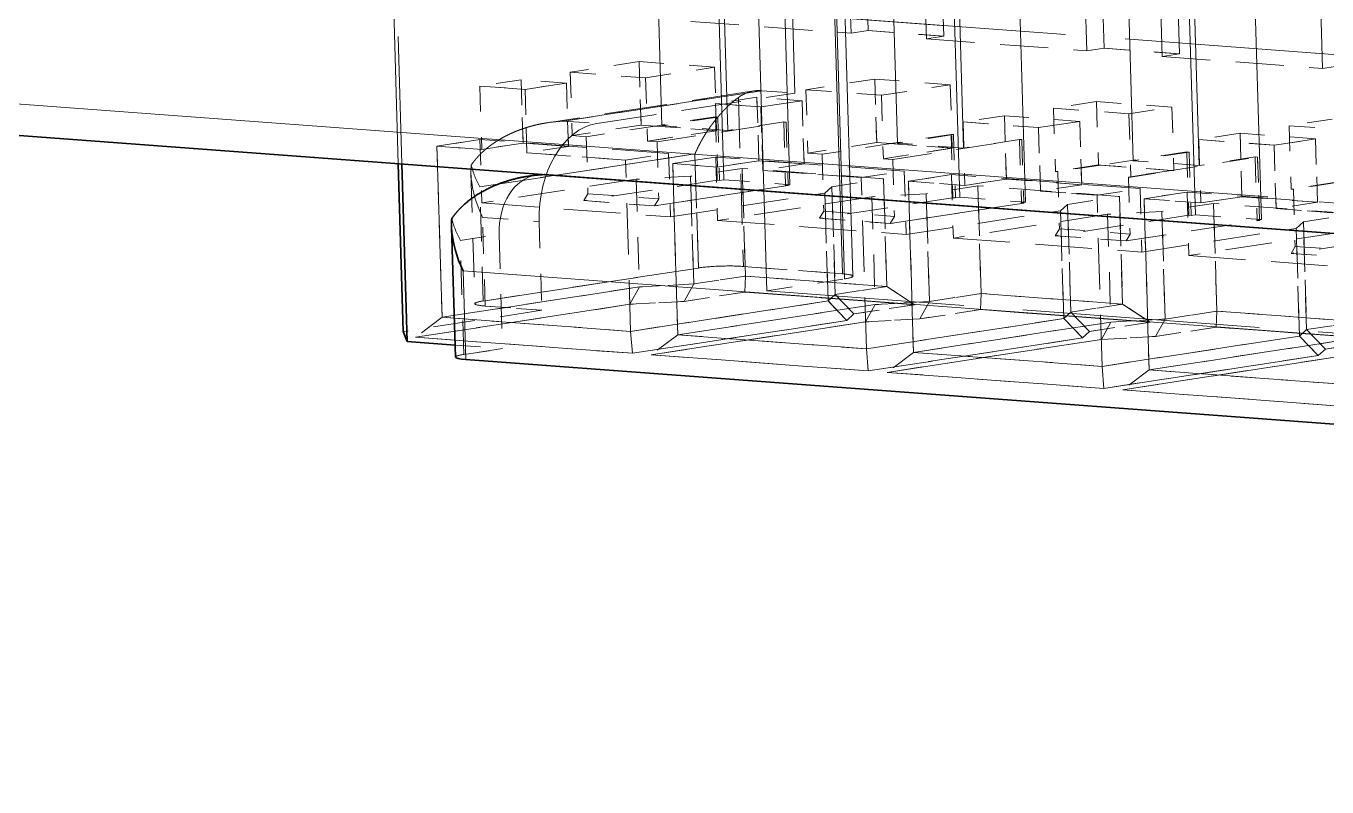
# Model space of a CAD drawing. Extents: x 23 to 417, y 3 to 294.
# Drawn here: x 352.92 to 358.02, y 105.83 to 108.81 of the extents above; entities that cross this region are included whole.
import ezdxf

# ---------------------------------------------------------------- set-up
doc = ezdxf.new("R2010")
doc.units = 0
doc.linetypes.add('DASHED', pattern=[15, 12, -3])
doc.layers.get('0').update_dxf_attribs({"lineweight": 13})

# ---------------------------------------------------------------- blocks, each defined once
blk = doc.blocks.new('BLOCK3535')
at = {"color": 7, "linetype": 'DASHED', "lineweight": 13, "ltscale": 0.235966}
blk.add_line((7.118, -49.11), (6.839, -39.676), dxfattribs=at)
blk.add_line((7.118, -49.11), (6.839, -39.676), dxfattribs=at)
at = {"color": 7, "linetype": 'DASHED', "lineweight": 13, "ltscale": 0.230005}
blk.add_line((7.453, -39.821), (7.725, -49.017), dxfattribs=at)
blk.add_line((7.453, -39.821), (7.725, -49.017), dxfattribs=at)
at = {"color": 7, "linetype": 'DASHED', "lineweight": 13, "ltscale": 0.203073}
blk.add_line((4.231, -48.115), (3.991, -39.995), dxfattribs=at)
blk.add_line((4.231, -48.115), (3.991, -39.995), dxfattribs=at)
at = {"color": 7, "linetype": 'DASHED', "lineweight": 13, "ltscale": 0.20616}
for p, q in [((6.781, -48.24), (6.537, -39.997)), ((6.781, -48.24), (6.537, -39.997)), ((7.298, -48.279), (7.054, -40.036)), ((7.298, -48.279), (7.054, -40.036)), ((8.627, -48.377), (8.382, -40.135)), ((8.627, -48.377), (8.382, -40.135)), ((9.143, -48.416), (8.899, -40.173)), ((9.143, -48.416), (8.899, -40.173)), ((10.472, -48.515), (10.228, -40.272)), ((10.472, -48.515), (10.228, -40.272)), ((10.989, -48.553), (10.745, -40.311)), ((10.989, -48.553), (10.745, -40.311))]:
    blk.add_line(p, q, dxfattribs=at)
at = {"color": 7, "linetype": 'DASHED', "lineweight": 13, "ltscale": 0.189021}
blk.add_line((7.336, -47.562), (7.112, -40.005), dxfattribs=at)
blk.add_line((7.336, -47.562), (7.112, -40.005), dxfattribs=at)
at = {"color": 7, "linetype": 'DASHED', "lineweight": 13, "ltscale": 0.223795}
blk.add_line((7.444, -40.029), (7.709, -48.977), dxfattribs=at)
blk.add_line((7.444, -40.029), (7.709, -48.977), dxfattribs=at)
at = {"color": 7, "linetype": 'DASHED', "lineweight": 13, "ltscale": 0.225803}
blk.add_line((7.79, -48.996), (7.523, -39.968), dxfattribs=at)
blk.add_line((7.79, -48.996), (7.523, -39.968), dxfattribs=at)
at = {"color": 7, "linetype": 'DASHED', "lineweight": 13, "ltscale": 0.19374}
for p, q in [((6.295, -47.816), (6.065, -40.07)), ((6.295, -47.816), (6.065, -40.07)), ((6.811, -47.854), (6.582, -40.108)), ((6.811, -47.854), (6.582, -40.108)), ((8.14, -47.953), (7.911, -40.207)), ((8.14, -47.953), (7.911, -40.207)), ((8.657, -47.992), (8.427, -40.246)), ((8.657, -47.992), (8.427, -40.246)), ((9.986, -48.091), (9.756, -40.345)), ((9.986, -48.091), (9.756, -40.345)), ((10.502, -48.129), (10.273, -40.383)), ((10.502, -48.129), (10.273, -40.383))]:
    blk.add_line(p, q, dxfattribs=at)
at = {"color": 7, "linetype": 'DASHED', "lineweight": 13, "ltscale": 0.090661}
for p, q in [((7.776, -47.093), (7.669, -43.468)), ((7.776, -47.093), (7.669, -43.468)), ((7.804, -43.448), (7.911, -47.072)), ((7.804, -43.448), (7.911, -47.072)), ((8.394, -43.492), (8.502, -47.116)), ((8.394, -43.492), (8.502, -47.116)), ((8.367, -47.137), (8.26, -43.512)), ((8.367, -47.137), (8.26, -43.512)), ((9.649, -43.585), (9.757, -47.21)), ((9.649, -43.585), (9.757, -47.21)), ((9.622, -47.231), (9.514, -43.606)), ((9.622, -47.231), (9.514, -43.606)), ((10.212, -47.275), (10.105, -43.65)), ((10.212, -47.275), (10.105, -43.65)), ((10.24, -43.629), (10.347, -47.254)), ((10.24, -43.629), (10.347, -47.254)), ((11.467, -47.368), (11.36, -43.743)), ((11.467, -47.368), (11.36, -43.743))]:
    blk.add_line(p, q, dxfattribs=at)
at = {"color": 7, "linetype": 'DASHED', "lineweight": 13}
blk.add_line((70.874, -52.831), (-48.714, -43.926), dxfattribs=at)
at = {"color": 7, "lineweight": 35}
blk.add_line((69.795, -52.997), (-49.792, -44.092), dxfattribs=at)
at = {"color": 7, "linetype": 'DASHED', "lineweight": 13, "ltscale": 0.083202}
blk.add_line((4.26, -48.117), (4.162, -44.79), dxfattribs=at)
blk.add_line((4.26, -48.117), (4.162, -44.79), dxfattribs=at)
at = {"color": 7, "linetype": 'DASHED', "lineweight": 13, "ltscale": 0.468202}
for p, q in [((22.529, -48.076), (3.853, -46.686)), ((3.853, -46.686), (22.529, -48.076))]:
    blk.add_line(p, q, dxfattribs=at)
at = {"color": 7, "linetype": 'DASHED', "lineweight": 13, "ltscale": 0.03146}
for p, q in [((6.521, -47), (7.776, -47.093)), ((6.521, -47), (7.776, -47.093)), ((8.367, -47.137), (9.622, -47.231)), ((8.367, -47.137), (9.622, -47.231)), ((10.212, -47.275), (11.467, -47.368)), ((10.212, -47.275), (11.467, -47.368))]:
    blk.add_line(p, q, dxfattribs=at)
at = {"color": 7, "linetype": 'DASHED', "lineweight": 13, "ltscale": 0.003409}
for p, q in [((7.776, -47.093), (7.911, -47.072)), ((7.911, -47.072), (7.776, -47.093)), ((8.502, -47.116), (8.367, -47.137)), ((8.502, -47.116), (8.367, -47.137)), ((9.622, -47.231), (9.757, -47.21)), ((9.757, -47.21), (9.622, -47.231)), ((10.347, -47.254), (10.212, -47.275)), ((10.347, -47.254), (10.212, -47.275)), ((11.467, -47.368), (11.602, -47.347)), ((11.602, -47.347), (11.467, -47.368))]:
    blk.add_line(p, q, dxfattribs=at)
at = {"color": 7, "linetype": 'DASHED', "lineweight": 13, "ltscale": 0.014805}
for p, q in [((7.911, -47.072), (8.502, -47.116)), ((8.502, -47.116), (7.911, -47.072)), ((9.757, -47.21), (10.347, -47.254)), ((10.347, -47.254), (9.757, -47.21)), ((6.708, -47.359), (6.117, -47.315)), ((6.708, -47.359), (6.117, -47.315)), ((5.578, -47.398), (6.168, -47.442)), ((5.578, -47.398), (6.168, -47.442)), ((8.553, -47.496), (7.962, -47.452)), ((8.553, -47.496), (7.962, -47.452)), ((7.423, -47.535), (8.014, -47.579)), ((7.423, -47.535), (8.014, -47.579)), ((10.289, -47.672), (9.698, -47.628)), ((10.289, -47.672), (9.698, -47.628)), ((9.567, -47.783), (8.977, -47.739)), ((9.567, -47.783), (8.977, -47.739)), ((9.361, -47.68), (9.952, -47.724)), ((9.361, -47.68), (9.952, -47.724)), ((9.244, -47.832), (8.653, -47.788)), ((8.653, -47.788), (9.244, -47.832)), ((11.207, -47.817), (11.797, -47.861)), ((11.207, -47.817), (11.797, -47.861)), ((11.089, -47.97), (10.499, -47.926)), ((10.499, -47.926), (11.089, -47.97)), ((11.413, -47.92), (10.822, -47.876)), ((11.413, -47.92), (10.822, -47.876)), ((8.992, -48.235), (9.582, -48.279)), ((9.582, -48.279), (8.992, -48.235)), ((10.837, -48.373), (11.428, -48.417)), ((11.428, -48.417), (10.837, -48.373))]:
    blk.add_line(p, q, dxfattribs=at)
at = {"color": 7, "linetype": 'DASHED', "lineweight": 13, "ltscale": 0.013637}
for p, q in [((6.117, -47.315), (5.578, -47.398)), ((6.117, -47.315), (5.578, -47.398)), ((6.168, -47.442), (6.708, -47.359)), ((6.168, -47.442), (6.708, -47.359)), ((7.962, -47.452), (7.423, -47.535)), ((7.962, -47.452), (7.423, -47.535)), ((8.014, -47.579), (8.553, -47.496)), ((8.014, -47.579), (8.553, -47.496)), ((6.132, -47.812), (5.593, -47.894)), ((6.132, -47.812), (5.593, -47.894)), ((6.242, -47.82), (5.703, -47.903)), ((6.242, -47.82), (5.703, -47.903)), ((6.722, -47.856), (6.183, -47.938)), ((6.183, -47.938), (6.722, -47.856)), ((7.977, -47.949), (7.438, -48.032)), ((7.977, -47.949), (7.438, -48.032)), ((8.088, -47.957), (7.549, -48.04)), ((8.088, -47.957), (7.549, -48.04)), ((8.568, -47.993), (8.029, -48.076)), ((8.029, -48.076), (8.568, -47.993))]:
    blk.add_line(p, q, dxfattribs=at)
at = {"color": 7, "linetype": 'DASHED', "lineweight": 13, "ltscale": 0.012419}
for p, q in [((6.132, -47.812), (6.117, -47.315)), ((6.117, -47.315), (6.132, -47.812)), ((6.708, -47.359), (6.722, -47.856)), ((6.708, -47.359), (6.722, -47.856)), ((5.208, -47.953), (5.194, -47.457)), ((5.194, -47.457), (5.208, -47.953)), ((5.578, -47.398), (5.593, -47.894)), ((5.578, -47.398), (5.593, -47.894)), ((6.168, -47.442), (6.183, -47.938)), ((6.168, -47.442), (6.183, -47.938)), ((7.977, -47.949), (7.962, -47.452)), ((7.962, -47.452), (7.977, -47.949)), ((4.87, -47.507), (4.885, -48.003)), ((4.87, -47.507), (4.885, -48.003)), ((5.239, -48.029), (5.225, -47.533)), ((5.225, -47.533), (5.239, -48.029)), ((5.563, -47.98), (5.548, -47.483)), ((5.548, -47.483), (5.563, -47.98)), ((7.423, -47.535), (7.438, -48.032)), ((7.423, -47.535), (7.438, -48.032)), ((8.553, -47.496), (8.568, -47.993)), ((8.553, -47.496), (8.568, -47.993)), ((6.716, -47.644), (6.73, -48.141)), ((6.716, -47.644), (6.73, -48.141)), ((7.054, -48.091), (7.039, -47.594)), ((7.039, -47.594), (7.054, -48.091)), ((7.408, -48.117), (7.394, -47.621)), ((7.394, -47.621), (7.408, -48.117)), ((8.014, -47.579), (8.029, -48.076)), ((8.014, -47.579), (8.029, -48.076)), ((9.698, -47.628), (9.713, -48.124)), ((9.698, -47.628), (9.713, -48.124)), ((6.714, -47.747), (6.729, -48.244)), ((6.714, -47.747), (6.729, -48.244)), ((6.733, -47.749), (6.747, -48.245)), ((6.733, -47.749), (6.747, -48.245)), ((7.085, -48.167), (7.07, -47.67)), ((7.07, -47.67), (7.085, -48.167)), ((8.992, -48.235), (8.977, -47.739)), ((8.977, -47.739), (8.992, -48.235)), ((9.361, -47.68), (9.376, -48.176)), ((9.361, -47.68), (9.376, -48.176)), ((9.952, -47.724), (9.966, -48.22)), ((9.952, -47.724), (9.966, -48.22)), ((10.289, -47.672), (10.303, -48.168)), ((10.289, -47.672), (10.303, -48.168)), ((7.249, -47.787), (7.264, -48.284)), ((7.249, -47.787), (7.264, -48.284)), ((7.268, -47.789), (7.283, -48.285)), ((7.268, -47.789), (7.283, -48.285)), ((8.653, -47.788), (8.668, -48.285)), ((8.653, -47.788), (8.668, -48.285)), ((9.259, -48.329), (9.244, -47.832)), ((9.244, -47.832), (9.259, -48.329)), ((9.582, -48.279), (9.567, -47.783)), ((9.567, -47.783), (9.582, -48.279)), ((11.207, -47.817), (11.221, -48.314)), ((11.207, -47.817), (11.221, -48.314)), ((4.871, -47.925), (4.886, -48.422)), ((4.871, -47.925), (4.886, -48.422)), ((8.56, -47.885), (8.574, -48.381)), ((8.56, -47.885), (8.574, -48.381)), ((8.578, -47.886), (8.593, -48.383)), ((8.578, -47.886), (8.593, -48.383)), ((9.095, -47.925), (9.11, -48.421)), ((9.095, -47.925), (9.11, -48.421)), ((9.113, -47.926), (9.128, -48.423)), ((9.113, -47.926), (9.128, -48.423)), ((10.499, -47.926), (10.514, -48.422)), ((10.499, -47.926), (10.514, -48.422)), ((10.837, -48.373), (10.822, -47.876)), ((10.822, -47.876), (10.837, -48.373)), ((11.104, -48.466), (11.089, -47.97)), ((11.089, -47.97), (11.104, -48.466)), ((11.428, -48.417), (11.413, -47.92)), ((11.413, -47.92), (11.428, -48.417)), ((6.348, -48.035), (6.362, -48.532)), ((6.348, -48.035), (6.362, -48.532)), ((6.717, -48.063), (6.731, -48.559)), ((6.717, -48.063), (6.731, -48.559)), ((10.405, -48.022), (10.42, -48.519)), ((10.405, -48.022), (10.42, -48.519)), ((10.424, -48.024), (10.438, -48.52)), ((10.424, -48.024), (10.438, -48.52)), ((10.94, -48.062), (10.955, -48.559)), ((10.94, -48.062), (10.955, -48.559)), ((10.974, -48.56), (10.959, -48.063)), ((10.959, -48.063), (10.974, -48.56)), ((8.193, -48.173), (8.208, -48.669)), ((8.193, -48.173), (8.208, -48.669)), ((8.562, -48.2), (8.577, -48.697)), ((8.562, -48.2), (8.577, -48.697)), ((10.039, -48.31), (10.053, -48.807)), ((10.039, -48.31), (10.053, -48.807)), ((10.408, -48.337), (10.422, -48.834)), ((10.408, -48.337), (10.422, -48.834))]:
    blk.add_line(p, q, dxfattribs=at)
at = {"color": 7, "linetype": 'DASHED', "lineweight": 13, "ltscale": 0.008182}
for p, q in [((5.194, -47.457), (4.87, -47.507)), ((5.194, -47.457), (4.87, -47.507)), ((5.548, -47.483), (5.225, -47.533)), ((5.225, -47.533), (5.548, -47.483)), ((7.039, -47.594), (6.716, -47.644)), ((7.039, -47.594), (6.716, -47.644)), ((7.394, -47.621), (7.07, -47.67)), ((7.07, -47.67), (7.394, -47.621)), ((8.977, -47.739), (8.653, -47.788)), ((8.977, -47.739), (8.653, -47.788)), ((9.567, -47.783), (9.244, -47.832)), ((9.244, -47.832), (9.567, -47.783)), ((4.885, -48.003), (5.208, -47.953)), ((5.208, -47.953), (4.885, -48.003)), ((10.822, -47.876), (10.499, -47.926)), ((10.822, -47.876), (10.499, -47.926)), ((11.413, -47.92), (11.089, -47.97)), ((11.089, -47.97), (11.413, -47.92)), ((5.563, -47.98), (5.239, -48.029)), ((5.563, -47.98), (5.239, -48.029)), ((6.73, -48.141), (7.054, -48.091)), ((7.054, -48.091), (6.73, -48.141)), ((7.408, -48.117), (7.085, -48.167)), ((7.408, -48.117), (7.085, -48.167)), ((8.668, -48.285), (8.992, -48.235)), ((8.992, -48.235), (8.668, -48.285)), ((9.582, -48.279), (9.259, -48.329)), ((9.582, -48.279), (9.259, -48.329)), ((10.514, -48.422), (10.837, -48.373)), ((10.837, -48.373), (10.514, -48.422)), ((11.428, -48.417), (11.104, -48.466)), ((11.428, -48.417), (11.104, -48.466))]:
    blk.add_line(p, q, dxfattribs=at)
at = {"color": 7, "linetype": 'DASHED', "lineweight": 13, "ltscale": 0.008883}
for p, q in [((5.548, -47.483), (5.194, -47.457)), ((5.548, -47.483), (5.194, -47.457)), ((5.225, -47.533), (4.87, -47.507)), ((4.87, -47.507), (5.225, -47.533)), ((7.07, -47.67), (6.716, -47.644)), ((6.716, -47.644), (7.07, -47.67)), ((7.394, -47.621), (7.039, -47.594)), ((7.394, -47.621), (7.039, -47.594)), ((5.208, -47.953), (5.563, -47.98)), ((5.563, -47.98), (5.208, -47.953)), ((7.054, -48.091), (7.408, -48.117)), ((7.408, -48.117), (7.054, -48.091))]:
    blk.add_line(p, q, dxfattribs=at)
at = {"color": 7, "linetype": 'DASHED', "lineweight": 13, "ltscale": 0.040889}
blk.add_line((7.016, -47.545), (5.399, -47.794), dxfattribs=at)
blk.add_line((7.016, -47.545), (5.399, -47.794), dxfattribs=at)
at = {"color": 7, "linetype": 'DASHED', "lineweight": 13, "ltscale": 0.039206}
for p, q in [((7.077, -47.543), (5.527, -47.781)), ((5.527, -47.781), (7.077, -47.543)), ((5.786, -47.8), (7.336, -47.562)), ((5.786, -47.8), (7.336, -47.562))]:
    blk.add_line(p, q, dxfattribs=at)
at = {"color": 7, "linetype": 'DASHED', "lineweight": 13, "ltscale": 0.006477}
for p, q in [((7.077, -47.543), (7.336, -47.562)), ((7.077, -47.543), (7.336, -47.562)), ((5.527, -47.781), (5.786, -47.8)), ((5.527, -47.781), (5.786, -47.8))]:
    blk.add_line(p, q, dxfattribs=at)
at = {"color": 7, "linetype": 'DASHED', "lineweight": 13, "ltscale": 0.03311}
blk.add_line((6.895, -47.596), (6.934, -48.92), dxfattribs=at)
blk.add_line((6.895, -47.596), (6.934, -48.92), dxfattribs=at)
at = {"color": 7, "linetype": 'DASHED', "lineweight": 13, "ltscale": 0.008523}
for p, q in [((9.698, -47.628), (9.361, -47.68)), ((9.698, -47.628), (9.361, -47.68)), ((9.952, -47.724), (10.289, -47.672)), ((9.952, -47.724), (10.289, -47.672)), ((11.544, -47.765), (11.207, -47.817)), ((11.544, -47.765), (11.207, -47.817)), ((4.534, -47.977), (4.871, -47.925)), ((4.871, -47.925), (4.534, -47.977)), ((6.011, -48.087), (6.348, -48.035)), ((6.011, -48.087), (6.348, -48.035)), ((6.38, -48.114), (6.717, -48.063)), ((6.717, -48.063), (6.38, -48.114)), ((7.856, -48.224), (8.193, -48.173)), ((7.856, -48.224), (8.193, -48.173)), ((9.713, -48.124), (9.376, -48.176)), ((9.713, -48.124), (9.376, -48.176)), ((9.731, -48.126), (9.394, -48.177)), ((9.731, -48.126), (9.394, -48.177)), ((9.948, -48.219), (10.285, -48.167)), ((10.285, -48.167), (9.948, -48.219)), ((9.966, -48.22), (10.303, -48.168)), ((9.966, -48.22), (10.303, -48.168)), ((8.225, -48.252), (8.562, -48.2)), ((8.562, -48.2), (8.225, -48.252)), ((11.558, -48.262), (11.221, -48.314)), ((11.558, -48.262), (11.221, -48.314)), ((11.577, -48.263), (11.24, -48.315)), ((11.577, -48.263), (11.24, -48.315)), ((9.702, -48.362), (10.039, -48.31)), ((9.702, -48.362), (10.039, -48.31)), ((10.071, -48.389), (10.408, -48.337)), ((10.408, -48.337), (10.071, -48.389))]:
    blk.add_line(p, q, dxfattribs=at)
at = {"color": 7, "linetype": 'DASHED', "lineweight": 13, "ltscale": 0.011932}
for p, q in [((6.714, -47.747), (6.242, -47.82)), ((6.714, -47.747), (6.242, -47.82)), ((8.56, -47.885), (8.088, -47.957)), ((8.56, -47.885), (8.088, -47.957))]:
    blk.add_line(p, q, dxfattribs=at)
at = {"color": 7, "linetype": 'DASHED', "lineweight": 13, "ltscale": 0.01108}
for p, q in [((6.733, -47.749), (6.295, -47.816)), ((6.733, -47.749), (6.295, -47.816)), ((7.249, -47.787), (6.811, -47.854)), ((7.249, -47.787), (6.811, -47.854)), ((8.578, -47.886), (8.14, -47.953)), ((8.578, -47.886), (8.14, -47.953)), ((9.095, -47.925), (8.657, -47.992)), ((9.095, -47.925), (8.657, -47.992)), ((10.424, -48.024), (9.986, -48.091)), ((10.424, -48.024), (9.986, -48.091)), ((10.94, -48.062), (10.502, -48.129)), ((10.94, -48.062), (10.502, -48.129))]:
    blk.add_line(p, q, dxfattribs=at)
at = {"color": 7, "linetype": 'DASHED', "lineweight": 13, "ltscale": 0.00046265}
for p, q in [((6.733, -47.749), (6.714, -47.747)), ((6.733, -47.749), (6.714, -47.747)), ((7.268, -47.789), (7.249, -47.787)), ((7.268, -47.789), (7.249, -47.787)), ((8.578, -47.886), (8.56, -47.885)), ((8.578, -47.886), (8.56, -47.885)), ((9.113, -47.926), (9.095, -47.925)), ((9.113, -47.926), (9.095, -47.925)), ((10.424, -48.024), (10.405, -48.022)), ((10.424, -48.024), (10.405, -48.022)), ((10.959, -48.063), (10.94, -48.062)), ((10.959, -48.063), (10.94, -48.062)), ((9.376, -48.176), (9.394, -48.177)), ((9.376, -48.176), (9.394, -48.177)), ((9.731, -48.126), (9.713, -48.124)), ((9.731, -48.126), (9.713, -48.124)), ((10.303, -48.168), (10.285, -48.167)), ((10.303, -48.168), (10.285, -48.167)), ((6.747, -48.245), (6.729, -48.244)), ((6.747, -48.245), (6.729, -48.244)), ((9.948, -48.219), (9.966, -48.22)), ((9.948, -48.219), (9.966, -48.22)), ((7.283, -48.285), (7.264, -48.284)), ((7.283, -48.285), (7.264, -48.284)), ((8.593, -48.383), (8.574, -48.381)), ((8.593, -48.383), (8.574, -48.381)), ((11.221, -48.314), (11.24, -48.315)), ((11.221, -48.314), (11.24, -48.315)), ((9.128, -48.423), (9.11, -48.421)), ((9.128, -48.423), (9.11, -48.421)), ((10.438, -48.52), (10.42, -48.519)), ((10.438, -48.52), (10.42, -48.519)), ((10.974, -48.56), (10.955, -48.559)), ((10.974, -48.56), (10.955, -48.559))]:
    blk.add_line(p, q, dxfattribs=at)
at = {"color": 7, "linetype": 'DASHED', "lineweight": 13, "ltscale": 0.002776}
for p, q in [((6.242, -47.82), (6.132, -47.812)), ((6.242, -47.82), (6.132, -47.812)), ((5.703, -47.903), (5.593, -47.894)), ((5.593, -47.894), (5.703, -47.903)), ((8.088, -47.957), (7.977, -47.949)), ((8.088, -47.957), (7.977, -47.949)), ((7.549, -48.04), (7.438, -48.032)), ((7.438, -48.032), (7.549, -48.04))]:
    blk.add_line(p, q, dxfattribs=at)
at = {"color": 7, "linetype": 'DASHED', "lineweight": 13, "ltscale": 0.012029}
for p, q in [((6.242, -47.82), (6.722, -47.856)), ((6.722, -47.856), (6.242, -47.82)), ((8.088, -47.957), (8.568, -47.993)), ((8.568, -47.993), (8.088, -47.957))]:
    blk.add_line(p, q, dxfattribs=at)
at = {"color": 7, "linetype": 'DASHED', "lineweight": 13, "ltscale": 0.025569}
for p, q in [((6.257, -47.944), (7.268, -47.789)), ((6.257, -47.944), (7.268, -47.789)), ((8.102, -48.081), (9.113, -47.926)), ((8.102, -48.081), (9.113, -47.926))]:
    blk.add_line(p, q, dxfattribs=at)
at = {"color": 7, "linetype": 'DASHED', "lineweight": 13, "ltscale": 0.012954}
for p, q in [((6.811, -47.854), (6.295, -47.816)), ((6.811, -47.854), (6.295, -47.816)), ((8.657, -47.992), (8.14, -47.953)), ((8.657, -47.992), (8.14, -47.953)), ((10.502, -48.129), (9.986, -48.091)), ((10.502, -48.129), (9.986, -48.091)), ((6.781, -48.24), (7.298, -48.279)), ((6.781, -48.24), (7.298, -48.279)), ((8.627, -48.377), (9.143, -48.416)), ((8.627, -48.377), (9.143, -48.416)), ((10.472, -48.515), (10.989, -48.553)), ((10.472, -48.515), (10.989, -48.553))]:
    blk.add_line(p, q, dxfattribs=at)
at = {"color": 7, "linetype": 'DASHED', "lineweight": 13, "ltscale": 0.037012}
for p, q in [((6.348, -48.035), (4.871, -47.925)), ((6.348, -48.035), (4.871, -47.925)), ((8.193, -48.173), (6.717, -48.063)), ((8.193, -48.173), (6.717, -48.063)), ((10.039, -48.31), (8.562, -48.2)), ((10.039, -48.31), (8.562, -48.2)), ((11.884, -48.447), (10.408, -48.337)), ((11.884, -48.447), (10.408, -48.337)), ((4.886, -48.422), (6.362, -48.532)), ((4.886, -48.422), (6.362, -48.532)), ((6.731, -48.559), (8.208, -48.669)), ((6.731, -48.559), (8.208, -48.669)), ((8.577, -48.697), (10.053, -48.807)), ((8.577, -48.697), (10.053, -48.807)), ((10.422, -48.834), (11.899, -48.944)), ((10.422, -48.834), (11.899, -48.944)), ((6.05, -49.428), (4.574, -49.318)), ((4.574, -49.318), (6.05, -49.428)), ((7.896, -49.565), (6.419, -49.455)), ((6.419, -49.455), (7.896, -49.565)), ((9.741, -49.702), (8.265, -49.593)), ((8.265, -49.593), (9.741, -49.702)), ((11.587, -49.84), (10.11, -49.73)), ((10.11, -49.73), (11.587, -49.84))]:
    blk.add_line(p, q, dxfattribs=at)
at = {"color": 7, "linetype": 'DASHED', "lineweight": 13, "ltscale": 0.011177}
for p, q in [((5.703, -47.903), (5.716, -48.35)), ((5.703, -47.903), (5.716, -48.35)), ((6.257, -47.944), (6.27, -48.391)), ((6.257, -47.944), (6.27, -48.391)), ((7.549, -48.04), (7.562, -48.487)), ((7.549, -48.04), (7.562, -48.487)), ((8.102, -48.081), (8.116, -48.528)), ((8.102, -48.081), (8.116, -48.528)), ((9.394, -48.177), (9.407, -48.624)), ((9.394, -48.177), (9.407, -48.624)), ((9.948, -48.219), (9.961, -48.666)), ((9.948, -48.219), (9.961, -48.666)), ((11.24, -48.315), (11.253, -48.762)), ((11.24, -48.315), (11.253, -48.762))]:
    blk.add_line(p, q, dxfattribs=at)
at = {"color": 7, "linetype": 'DASHED', "lineweight": 13, "ltscale": 0.001851}
for p, q in [((6.183, -47.938), (6.257, -47.944)), ((6.183, -47.938), (6.257, -47.944)), ((8.029, -48.076), (8.102, -48.081)), ((8.029, -48.076), (8.102, -48.081))]:
    blk.add_line(p, q, dxfattribs=at)
at = {"color": 7, "linetype": 'DASHED', "lineweight": 13, "ltscale": 0.033532}
for p, q in [((4.574, -49.318), (4.534, -47.977)), ((4.534, -47.977), (4.574, -49.318)), ((6.05, -49.428), (6.011, -48.087)), ((6.05, -49.428), (6.011, -48.087)), ((6.419, -49.455), (6.38, -48.114)), ((6.38, -48.114), (6.419, -49.455)), ((7.896, -49.565), (7.856, -48.224)), ((7.896, -49.565), (7.856, -48.224)), ((8.265, -49.593), (8.225, -48.252)), ((8.225, -48.252), (8.265, -49.593)), ((9.741, -49.702), (9.702, -48.362)), ((9.741, -49.702), (9.702, -48.362)), ((10.11, -49.73), (10.071, -48.389)), ((10.071, -48.389), (10.11, -49.73))]:
    blk.add_line(p, q, dxfattribs=at)
at = {"color": 7, "linetype": 'DASHED', "lineweight": 13, "ltscale": 0.00879}
for p, q in [((4.885, -48.003), (4.534, -47.977)), ((4.534, -47.977), (4.885, -48.003)), ((6.73, -48.141), (6.38, -48.114)), ((6.38, -48.114), (6.73, -48.141))]:
    blk.add_line(p, q, dxfattribs=at)
at = {"color": 7, "linetype": 'DASHED', "lineweight": 13, "ltscale": 0.042616}
for p, q in [((6.554, -48.038), (4.87, -48.297)), ((4.87, -48.297), (6.554, -48.038)), ((6.581, -48.932), (4.896, -49.191)), ((4.896, -49.191), (6.581, -48.932))]:
    blk.add_line(p, q, dxfattribs=at)
at = {"color": 7, "linetype": 'DASHED', "lineweight": 13, "ltscale": 0.019339}
for p, q in [((6.011, -48.087), (5.239, -48.029)), ((5.239, -48.029), (6.011, -48.087)), ((7.856, -48.224), (7.085, -48.167)), ((7.085, -48.167), (7.856, -48.224))]:
    blk.add_line(p, q, dxfattribs=at)
at = {"color": 7, "linetype": 'DASHED', "lineweight": 13, "ltscale": 0.022355}
for p, q in [((6.581, -48.932), (6.554, -48.038)), ((6.554, -48.038), (6.581, -48.932)), ((4.896, -49.191), (4.87, -48.297)), ((4.896, -49.191), (4.87, -48.297)), ((5.021, -48.669), (5.047, -49.563)), ((5.021, -48.669), (5.047, -49.563)), ((4.744, -49.61), (4.717, -48.716)), ((4.744, -49.61), (4.717, -48.716))]:
    blk.add_line(p, q, dxfattribs=at)
at = {"color": 7, "linetype": 'DASHED', "lineweight": 13, "ltscale": 0.017046}
for p, q in [((10.405, -48.022), (9.731, -48.126)), ((10.405, -48.022), (9.731, -48.126)), ((10.285, -48.167), (10.959, -48.063)), ((10.285, -48.167), (10.959, -48.063))]:
    blk.add_line(p, q, dxfattribs=at)
at = {"color": 7, "lineweight": 35, "ltscale": 0.032893}
blk.add_line((4.27, -49.43), (4.231, -48.115), dxfattribs=at)
blk.add_line((4.27, -49.43), (4.231, -48.115), dxfattribs=at)
at = {"color": 7, "lineweight": 35, "ltscale": 0.034781}
blk.add_line((4.301, -49.508), (4.26, -48.117), dxfattribs=at)
blk.add_line((4.301, -49.508), (4.26, -48.117), dxfattribs=at)
at = {"color": 7, "linetype": 'DASHED', "lineweight": 13, "ltscale": 0.010228}
for p, q in [((6.924, -48.151), (6.519, -48.213)), ((6.924, -48.151), (6.519, -48.213)), ((7.627, -48.295), (8.031, -48.233)), ((7.627, -48.295), (8.031, -48.233)), ((8.769, -48.288), (8.365, -48.35)), ((8.769, -48.288), (8.365, -48.35)), ((9.472, -48.433), (9.877, -48.371)), ((9.472, -48.433), (9.877, -48.371)), ((10.615, -48.426), (10.21, -48.488)), ((10.615, -48.426), (10.21, -48.488)), ((11.318, -48.57), (11.722, -48.508)), ((11.318, -48.57), (11.722, -48.508)), ((6.544, -49.057), (6.949, -48.995)), ((6.949, -48.995), (6.544, -49.057)), ((8.056, -49.077), (7.652, -49.14)), ((7.652, -49.14), (8.056, -49.077)), ((8.39, -49.194), (8.794, -49.132)), ((8.794, -49.132), (8.39, -49.194)), ((9.902, -49.215), (9.497, -49.277)), ((9.497, -49.277), (9.902, -49.215)), ((10.235, -49.332), (10.64, -49.27)), ((10.64, -49.27), (10.235, -49.332)), ((11.747, -49.352), (11.343, -49.414)), ((11.343, -49.414), (11.747, -49.352))]:
    blk.add_line(p, q, dxfattribs=at)
at = {"color": 7, "linetype": 'DASHED', "lineweight": 13, "ltscale": 0.027759}
for p, q in [((8.031, -48.233), (6.924, -48.151)), ((8.031, -48.233), (6.924, -48.151)), ((9.877, -48.371), (8.769, -48.288)), ((9.877, -48.371), (8.769, -48.288)), ((11.722, -48.508), (10.615, -48.426)), ((11.722, -48.508), (10.615, -48.426)), ((6.949, -48.995), (8.056, -49.077)), ((8.056, -49.077), (6.949, -48.995)), ((8.794, -49.132), (9.902, -49.215)), ((9.902, -49.215), (8.794, -49.132)), ((10.64, -49.27), (11.747, -49.352)), ((11.747, -49.352), (10.64, -49.27))]:
    blk.add_line(p, q, dxfattribs=at)
at = {"color": 7, "linetype": 'DASHED', "lineweight": 13, "ltscale": 0.021113}
for p, q in [((6.949, -48.995), (6.924, -48.151)), ((6.924, -48.151), (6.949, -48.995)), ((6.094, -48.236), (6.119, -49.08)), ((6.094, -48.236), (6.119, -49.08)), ((6.544, -49.057), (6.519, -48.213)), ((6.519, -48.213), (6.544, -49.057)), ((8.056, -49.077), (8.031, -48.233)), ((8.031, -48.233), (8.056, -49.077)), ((7.596, -49.19), (7.571, -48.346)), ((7.571, -48.346), (7.596, -49.19)), ((7.652, -49.14), (7.627, -48.295)), ((7.627, -48.295), (7.652, -49.14)), ((7.94, -48.374), (7.965, -49.218)), ((7.94, -48.374), (7.965, -49.218)), ((8.39, -49.194), (8.365, -48.35)), ((8.365, -48.35), (8.39, -49.194)), ((8.794, -49.132), (8.769, -48.288)), ((8.769, -48.288), (8.794, -49.132)), ((9.902, -49.215), (9.877, -48.371)), ((9.877, -48.371), (9.902, -49.215)), ((9.441, -49.328), (9.416, -48.483)), ((9.416, -48.483), (9.441, -49.328)), ((9.497, -49.277), (9.472, -48.433)), ((9.472, -48.433), (9.497, -49.277)), ((10.64, -49.27), (10.615, -48.426)), ((10.615, -48.426), (10.64, -49.27)), ((9.785, -48.511), (9.81, -49.355)), ((9.785, -48.511), (9.81, -49.355)), ((10.235, -49.332), (10.21, -48.488)), ((10.21, -48.488), (10.235, -49.332)), ((11.343, -49.414), (11.318, -48.57)), ((11.318, -48.57), (11.343, -49.414)), ((11.287, -49.465), (11.262, -48.621)), ((11.262, -48.621), (11.287, -49.465))]:
    blk.add_line(p, q, dxfattribs=at)
at = {"color": 7, "linetype": 'DASHED', "lineweight": 13, "ltscale": 0.013879}
for p, q in [((9.731, -48.126), (10.285, -48.167)), ((10.285, -48.167), (9.731, -48.126)), ((5.716, -48.35), (6.27, -48.391)), ((5.716, -48.35), (6.27, -48.391)), ((6.238, -48.446), (5.684, -48.404)), ((5.684, -48.404), (6.238, -48.446)), ((8.083, -48.583), (7.53, -48.542)), ((7.53, -48.542), (8.083, -48.583)), ((7.562, -48.487), (8.116, -48.528)), ((7.562, -48.487), (8.116, -48.528)), ((9.929, -48.72), (9.375, -48.679)), ((9.375, -48.679), (9.929, -48.72)), ((9.407, -48.624), (9.961, -48.666)), ((9.407, -48.624), (9.961, -48.666)), ((11.253, -48.762), (11.807, -48.803)), ((11.253, -48.762), (11.807, -48.803)), ((11.774, -48.858), (11.221, -48.817)), ((11.221, -48.817), (11.774, -48.858))]:
    blk.add_line(p, q, dxfattribs=at)
at = {"color": 7, "linetype": 'DASHED', "lineweight": 13, "ltscale": 0.025497}
blk.add_line((4.8, -48.192), (4.831, -49.212), dxfattribs=at)
blk.add_line((4.8, -48.192), (4.831, -49.212), dxfattribs=at)
at = {"color": 7, "linetype": 'DASHED', "lineweight": 13, "ltscale": 0.030563}
for p, q in [((6.094, -48.236), (4.886, -48.422)), ((6.094, -48.236), (4.886, -48.422)), ((6.362, -48.532), (7.571, -48.346)), ((6.362, -48.532), (7.571, -48.346)), ((7.94, -48.374), (6.731, -48.559)), ((7.94, -48.374), (6.731, -48.559)), ((8.208, -48.669), (9.416, -48.483)), ((8.208, -48.669), (9.416, -48.483)), ((9.785, -48.511), (8.577, -48.697)), ((9.785, -48.511), (8.577, -48.697)), ((10.053, -48.807), (11.262, -48.621)), ((10.053, -48.807), (11.262, -48.621)), ((11.631, -48.648), (10.422, -48.834)), ((11.631, -48.648), (10.422, -48.834))]:
    blk.add_line(p, q, dxfattribs=at)
at = {"color": 7, "lineweight": 35, "ltscale": 0.001683}
blk.add_line((5.314, -48.203), (5.247, -48.213), dxfattribs=at)
at = {"color": 7, "lineweight": 35, "ltscale": 0.001682}
blk.add_line((5.314, -48.203), (5.247, -48.213), dxfattribs=at)
at = {"color": 7, "lineweight": 35, "ltscale": 0.397879}
for p, q in [((21.246, -49.382), (5.375, -48.2)), ((5.375, -48.2), (21.246, -49.382))]:
    blk.add_line(p, q, dxfattribs=at)
at = {"color": 7, "linetype": 'DASHED', "lineweight": 13, "ltscale": 0.026422}
for p, q in [((6.729, -48.244), (5.684, -48.404)), ((6.729, -48.244), (5.684, -48.404)), ((7.283, -48.285), (6.238, -48.446)), ((6.238, -48.446), (7.283, -48.285)), ((8.574, -48.381), (7.53, -48.542)), ((8.574, -48.381), (7.53, -48.542)), ((9.128, -48.423), (8.083, -48.583)), ((8.083, -48.583), (9.128, -48.423)), ((10.42, -48.519), (9.375, -48.679)), ((10.42, -48.519), (9.375, -48.679)), ((9.929, -48.72), (10.974, -48.56)), ((9.929, -48.72), (10.974, -48.56)), ((12.265, -48.656), (11.221, -48.817)), ((12.265, -48.656), (11.221, -48.817))]:
    blk.add_line(p, q, dxfattribs=at)
at = {"color": 7, "linetype": 'DASHED', "lineweight": 13, "ltscale": 0.010645}
for p, q in [((6.519, -48.213), (6.094, -48.236)), ((6.519, -48.213), (6.094, -48.236)), ((8.365, -48.35), (7.94, -48.374)), ((8.365, -48.35), (7.94, -48.374)), ((10.21, -48.488), (9.785, -48.511)), ((10.21, -48.488), (9.785, -48.511)), ((6.119, -49.08), (6.544, -49.057)), ((6.544, -49.057), (6.119, -49.08)), ((6.045, -49.216), (6.47, -49.193)), ((6.47, -49.193), (6.045, -49.216)), ((7.965, -49.218), (8.39, -49.194)), ((8.39, -49.194), (7.965, -49.218)), ((7.89, -49.354), (8.315, -49.33)), ((8.315, -49.33), (7.89, -49.354)), ((9.81, -49.355), (10.235, -49.332)), ((10.235, -49.332), (9.81, -49.355)), ((9.736, -49.491), (10.161, -49.468)), ((10.161, -49.468), (9.736, -49.491))]:
    blk.add_line(p, q, dxfattribs=at)
at = {"color": 7, "linetype": 'DASHED', "lineweight": 13, "ltscale": 0.000852315}
for p, q in [((6.747, -48.245), (6.781, -48.24)), ((6.747, -48.245), (6.781, -48.24)), ((7.298, -48.279), (7.264, -48.284)), ((7.298, -48.279), (7.264, -48.284)), ((8.593, -48.383), (8.627, -48.377)), ((8.593, -48.383), (8.627, -48.377)), ((9.143, -48.416), (9.11, -48.421)), ((9.143, -48.416), (9.11, -48.421)), ((10.438, -48.52), (10.472, -48.515)), ((10.438, -48.52), (10.472, -48.515)), ((10.989, -48.553), (10.955, -48.559)), ((10.989, -48.553), (10.955, -48.559))]:
    blk.add_line(p, q, dxfattribs=at)
at = {"color": 7, "linetype": 'DASHED', "lineweight": 13, "ltscale": 0.011104}
for p, q in [((8.668, -48.285), (8.225, -48.252)), ((8.225, -48.252), (8.668, -48.285)), ((9.702, -48.362), (9.259, -48.329)), ((9.259, -48.329), (9.702, -48.362)), ((10.514, -48.422), (10.071, -48.389)), ((10.071, -48.389), (10.514, -48.422)), ((11.547, -48.499), (11.104, -48.466)), ((11.104, -48.466), (11.547, -48.499)), ((4.891, -48.535), (5.334, -48.568)), ((4.891, -48.535), (5.334, -48.568)), ((4.912, -49.23), (5.355, -49.263)), ((5.355, -49.263), (4.912, -49.23))]:
    blk.add_line(p, q, dxfattribs=at)
at = {"color": 7, "linetype": 'DASHED', "lineweight": 13, "ltscale": 0.00159}
for p, q in [((5.716, -48.35), (5.684, -48.404)), ((5.716, -48.35), (5.684, -48.404)), ((6.27, -48.391), (6.238, -48.446)), ((6.27, -48.391), (6.238, -48.446)), ((7.562, -48.487), (7.53, -48.542)), ((7.562, -48.487), (7.53, -48.542)), ((8.116, -48.528), (8.083, -48.583)), ((8.116, -48.528), (8.083, -48.583)), ((9.407, -48.624), (9.375, -48.679)), ((9.407, -48.624), (9.375, -48.679)), ((9.961, -48.666), (9.929, -48.72)), ((9.961, -48.666), (9.929, -48.72)), ((11.253, -48.762), (11.221, -48.817)), ((11.253, -48.762), (11.221, -48.817))]:
    blk.add_line(p, q, dxfattribs=at)
at = {"color": 7, "linetype": 'DASHED', "lineweight": 13, "ltscale": 0.00189}
for p, q in [((7.571, -48.346), (7.627, -48.295)), ((7.571, -48.346), (7.627, -48.295)), ((9.416, -48.483), (9.472, -48.433)), ((9.416, -48.483), (9.472, -48.433)), ((11.262, -48.621), (11.318, -48.57)), ((11.262, -48.621), (11.318, -48.57)), ((7.652, -49.14), (7.596, -49.19)), ((7.596, -49.19), (7.652, -49.14)), ((7.799, -49.292), (7.743, -49.343)), ((7.743, -49.343), (7.799, -49.292)), ((9.497, -49.277), (9.441, -49.328)), ((9.441, -49.328), (9.497, -49.277)), ((9.644, -49.429), (9.588, -49.48)), ((9.588, -49.48), (9.644, -49.429)), ((11.343, -49.414), (11.287, -49.465)), ((11.287, -49.465), (11.343, -49.414)), ((11.49, -49.567), (11.434, -49.617)), ((11.434, -49.617), (11.49, -49.567))]:
    blk.add_line(p, q, dxfattribs=at)
at = {"color": 7, "linetype": 'DASHED', "lineweight": 13, "ltscale": 0.017387}
for p, q in [((4.912, -49.23), (4.891, -48.535)), ((4.912, -49.23), (4.891, -48.535)), ((5.334, -48.568), (5.355, -49.263)), ((5.334, -48.568), (5.355, -49.263))]:
    blk.add_line(p, q, dxfattribs=at)
at = {"color": 7, "lineweight": 35, "ltscale": 0.025497}
blk.add_line((4.648, -48.611), (4.678, -49.631), dxfattribs=at)
blk.add_line((4.648, -48.611), (4.678, -49.631), dxfattribs=at)
at = {"color": 7, "linetype": 'DASHED', "lineweight": 13, "ltscale": 0.007671}
for p, q in [((4.717, -48.716), (5.021, -48.669)), ((4.717, -48.716), (5.021, -48.669)), ((5.047, -49.563), (4.744, -49.61)), ((4.744, -49.61), (5.047, -49.563))]:
    blk.add_line(p, q, dxfattribs=at)
at = {"color": 7, "lineweight": 13, "ltscale": 0.407132}
blk.add_line((4.739, -48.954), (20.979, -50.163), dxfattribs=at)
blk.add_line((4.739, -48.954), (20.979, -50.163), dxfattribs=at)
at = {"color": 7, "lineweight": 13, "ltscale": 0.017387}
blk.add_line((4.76, -49.649), (4.739, -48.954), dxfattribs=at)
blk.add_line((4.76, -49.649), (4.739, -48.954), dxfattribs=at)
at = {"color": 7, "linetype": 'DASHED', "lineweight": 13, "ltscale": 0.019431}
for p, q in [((7.709, -48.977), (6.934, -48.92)), ((6.934, -48.92), (7.709, -48.977))]:
    blk.add_line(p, q, dxfattribs=at)
at = {"color": 7, "linetype": 'DASHED', "lineweight": 13, "ltscale": 0.039087}
for p, q in [((4.574, -49.318), (6.119, -49.08)), ((6.119, -49.08), (4.574, -49.318)), ((7.596, -49.19), (6.05, -49.428)), ((6.05, -49.428), (7.596, -49.19)), ((6.419, -49.455), (7.965, -49.218)), ((7.965, -49.218), (6.419, -49.455)), ((9.441, -49.328), (7.896, -49.565)), ((7.896, -49.565), (9.441, -49.328)), ((8.265, -49.593), (9.81, -49.355)), ((9.81, -49.355), (8.265, -49.593)), ((11.287, -49.465), (9.741, -49.702)), ((9.741, -49.702), (11.287, -49.465)), ((10.11, -49.73), (11.656, -49.493)), ((11.656, -49.493), (10.11, -49.73))]:
    blk.add_line(p, q, dxfattribs=at)
at = {"color": 7, "linetype": 'DASHED', "lineweight": 13, "ltscale": 0.003872}
for p, q in [((6.045, -49.216), (6.119, -49.08)), ((6.119, -49.08), (6.045, -49.216)), ((6.47, -49.193), (6.544, -49.057)), ((6.544, -49.057), (6.47, -49.193)), ((8.315, -49.33), (8.39, -49.194)), ((8.39, -49.194), (8.315, -49.33)), ((7.89, -49.354), (7.965, -49.218)), ((7.965, -49.218), (7.89, -49.354)), ((9.736, -49.491), (9.81, -49.355)), ((9.81, -49.355), (9.736, -49.491)), ((10.161, -49.468), (10.235, -49.332)), ((10.235, -49.332), (10.161, -49.468))]:
    blk.add_line(p, q, dxfattribs=at)
at = {"color": 7, "linetype": 'DASHED', "lineweight": 13, "ltscale": 0.003132}
for p, q in [((6.944, -49.12), (6.949, -48.995)), ((6.949, -48.995), (6.944, -49.12)), ((8.789, -49.258), (8.794, -49.132)), ((8.794, -49.132), (8.789, -49.258)), ((10.635, -49.395), (10.64, -49.27)), ((10.64, -49.27), (10.635, -49.395))]:
    blk.add_line(p, q, dxfattribs=at)
at = {"color": 7, "linetype": 'DASHED', "lineweight": 13, "ltscale": 0.015342}
blk.add_line((7.118, -49.11), (7.725, -49.017), dxfattribs=at)
blk.add_line((7.118, -49.11), (7.725, -49.017), dxfattribs=at)
at = {"color": 7, "linetype": 'DASHED', "lineweight": 13, "ltscale": 0.006463}
for p, q in [((8.272, -49.219), (8.056, -49.077)), ((8.056, -49.077), (8.272, -49.219)), ((10.118, -49.356), (9.902, -49.215)), ((9.902, -49.215), (10.118, -49.356))]:
    blk.add_line(p, q, dxfattribs=at)
at = {"color": 7, "linetype": 'DASHED', "lineweight": 13, "ltscale": 0.011979}
for p, q in [((6.47, -49.193), (6.944, -49.12)), ((6.944, -49.12), (6.47, -49.193)), ((8.272, -49.219), (7.799, -49.292)), ((7.799, -49.292), (8.272, -49.219)), ((8.315, -49.33), (8.789, -49.258)), ((8.789, -49.258), (8.315, -49.33)), ((10.118, -49.356), (9.644, -49.429)), ((9.644, -49.429), (10.118, -49.356)), ((10.161, -49.468), (10.635, -49.395)), ((10.635, -49.395), (10.161, -49.468)), ((11.963, -49.494), (11.49, -49.567)), ((11.49, -49.567), (11.963, -49.494))]:
    blk.add_line(p, q, dxfattribs=at)
at = {"color": 7, "linetype": 'DASHED', "lineweight": 13, "ltscale": 0.033311}
for p, q in [((6.944, -49.12), (8.272, -49.219)), ((8.272, -49.219), (6.944, -49.12)), ((8.789, -49.258), (10.118, -49.356)), ((10.118, -49.356), (8.789, -49.258)), ((10.635, -49.395), (11.963, -49.494)), ((11.963, -49.494), (10.635, -49.395))]:
    blk.add_line(p, q, dxfattribs=at)
at = {"color": 7, "linetype": 'DASHED', "lineweight": 13, "ltscale": 0.154525}
blk.add_line((13.282, -49.569), (7.118, -49.11), dxfattribs=at)
blk.add_line((13.282, -49.569), (7.118, -49.11), dxfattribs=at)
at = {"color": 7, "linetype": 'DASHED', "lineweight": 13, "ltscale": 0.005292}
for p, q in [((7.743, -49.343), (7.596, -49.19)), ((7.596, -49.19), (7.743, -49.343)), ((7.799, -49.292), (7.652, -49.14)), ((7.652, -49.14), (7.799, -49.292)), ((9.644, -49.429), (9.497, -49.277)), ((9.497, -49.277), (9.644, -49.429)), ((9.588, -49.48), (9.441, -49.328)), ((9.441, -49.328), (9.588, -49.48)), ((11.434, -49.617), (11.287, -49.465)), ((11.287, -49.465), (11.434, -49.617)), ((11.49, -49.567), (11.343, -49.414)), ((11.343, -49.414), (11.49, -49.567))]:
    blk.add_line(p, q, dxfattribs=at)
at = {"color": 7, "linetype": 'DASHED', "lineweight": 13, "ltscale": 0.027445}
blk.add_line((5.355, -49.263), (4.27, -49.43), dxfattribs=at)
blk.add_line((5.355, -49.263), (4.27, -49.43), dxfattribs=at)
at = {"color": 7, "linetype": 'DASHED', "lineweight": 13, "ltscale": 0.04245}
for p, q in [((4.367, -49.474), (6.045, -49.216)), ((6.045, -49.216), (4.367, -49.474)), ((7.743, -49.343), (6.064, -49.6)), ((6.064, -49.6), (7.743, -49.343)), ((6.212, -49.611), (7.89, -49.354)), ((7.89, -49.354), (6.212, -49.611)), ((9.588, -49.48), (7.91, -49.738)), ((7.91, -49.738), (9.588, -49.48)), ((8.058, -49.749), (9.736, -49.491)), ((9.736, -49.491), (8.058, -49.749)), ((11.434, -49.617), (9.755, -49.875)), ((9.755, -49.875), (11.434, -49.617)), ((9.903, -49.886), (11.581, -49.628)), ((11.581, -49.628), (9.903, -49.886))]:
    blk.add_line(p, q, dxfattribs=at)
at = {"color": 7, "linetype": 'DASHED', "lineweight": 13, "ltscale": 0.006492}
for p, q in [((4.574, -49.318), (4.367, -49.474)), ((4.574, -49.318), (4.367, -49.474)), ((6.419, -49.455), (6.212, -49.611)), ((6.419, -49.455), (6.212, -49.611)), ((8.265, -49.593), (8.058, -49.749)), ((8.265, -49.593), (8.058, -49.749)), ((10.11, -49.73), (9.903, -49.886)), ((10.11, -49.73), (9.903, -49.886))]:
    blk.add_line(p, q, dxfattribs=at)
at = {"color": 7, "lineweight": 35, "ltscale": 0.002095}
for p, q in [((4.27, -49.43), (4.301, -49.508)), ((4.301, -49.508), (4.27, -49.43))]:
    blk.add_line(p, q, dxfattribs=at)
at = {"color": 7, "linetype": 'DASHED', "lineweight": 13, "ltscale": 0.042564}
for p, q in [((6.064, -49.6), (4.367, -49.474)), ((4.367, -49.474), (6.064, -49.6)), ((7.91, -49.738), (6.212, -49.611)), ((6.212, -49.611), (7.91, -49.738)), ((9.755, -49.875), (8.058, -49.749)), ((8.058, -49.749), (9.755, -49.875)), ((11.601, -50.013), (9.903, -49.886)), ((9.903, -49.886), (11.601, -50.013))]:
    blk.add_line(p, q, dxfattribs=at)
at = {"color": 7, "linetype": 'DASHED', "lineweight": 13, "ltscale": 0.004333}
for p, q in [((6.05, -49.428), (6.064, -49.6)), ((6.05, -49.428), (6.064, -49.6)), ((7.896, -49.565), (7.91, -49.738)), ((7.896, -49.565), (7.91, -49.738)), ((9.741, -49.702), (9.755, -49.875)), ((9.741, -49.702), (9.755, -49.875))]:
    blk.add_line(p, q, dxfattribs=at)
at = {"color": 7, "lineweight": 35, "ltscale": 0.009379}
blk.add_line((4.301, -49.508), (4.676, -49.535), dxfattribs=at)
blk.add_line((4.301, -49.508), (4.676, -49.535), dxfattribs=at)
at = {"color": 7, "linetype": 'DASHED', "lineweight": 13, "ltscale": 0.009312}
blk.add_line((4.676, -49.535), (5.047, -49.563), dxfattribs=at)
blk.add_line((4.676, -49.535), (5.047, -49.563), dxfattribs=at)
at = {"color": 7, "lineweight": 35, "ltscale": 0.407132}
for p, q in [((4.76, -49.649), (21, -50.859)), ((21, -50.859), (4.76, -49.649))]:
    blk.add_line(p, q, dxfattribs=at)
at = {"color": 7, "linetype": 'DASHED', "lineweight": 13}
for centre, radius, start, end in [((5.58, -48.969), 1.189, 92.5231, 98.7129), ((5.58, -48.969), 1.189, 92.5231, 98.7129), ((5.301, -48.176), 0.501, 174.0524, 181.8603), ((5.301, -48.176), 0.501, 174.0524, 181.8603), ((5.393, -47.994), 0.604, 192.4307, 210.0459), ((5.393, -47.994), 0.604, 192.4307, 210.0459), ((5.708, -48.131), 0.911, 183.8632, 206.3192), ((5.708, -48.131), 0.911, 183.8632, 206.3192), ((5.241, -48.413), 0.604, 192.4307, 210.0459), ((5.241, -48.413), 0.604, 192.4307, 210.0459)]:
    blk.add_arc(centre, radius, start, end, dxfattribs=at)
at = {"color": 7, "lineweight": 35}
for centre, radius, start, end in [((5.427, -49.388), 1.189, 92.5231, 98.7129), ((5.427, -49.388), 1.189, 92.5231, 98.7129), ((5.172, -48.595), 0.524, 174.2586, 181.7321), ((5.172, -48.595), 0.524, 174.2586, 181.7321), ((5.551, -48.551), 0.906, 183.8065, 206.3802), ((5.551, -48.551), 0.906, 183.8065, 206.3802)]:
    blk.add_arc(centre, radius, start, end, dxfattribs=at)
at = {"color": 7, "linetype": 'DASHED', "lineweight": 13}
for centre, major_axis, ratio, start_param, end_param in [((7.092, -48.039), (0.076, -0.494), 0.73149, 3.141593, 3.497988), ((7.092, -48.039), (0.076, -0.494), 0.73149, 3.141593, 3.497988), ((7.092, -48.039), (0.076, -0.494), 0.73149, 2.974389, 3.141593), ((7.092, -48.039), (0.076, -0.494), 0.73149, 2.974389, 3.141593), ((5.806, -48.495), (0.052, 0.698), 0.672343, 0.153905, 1.724701), ((5.806, -48.495), (0.052, 0.698), 0.672343, 0.153905, 1.724701), ((5.39, -48.697), (-0.076, 0.494), 0.73149, 6.283073, 7.686778), ((5.39, -48.697), (0.076, -0.494), 0.73149, 3.141419, 4.545186), ((6.765, -48.945), (0.25, 0.007), 0.113477, 0.827506, 2.398303), ((6.765, -48.945), (0.25, 0.007), 0.113477, 0.827506, 2.398303), ((7.54, -49.003), (0.25, 0.007), 0.113477, 6.283095, 7.110691), ((7.54, -49.003), (0.25, 0.007), 0.113477, 6.283095, 7.110691), ((7.54, -49.003), (0.25, 0.007), 0.113477, 5.539895, 6.283095), ((7.54, -49.003), (0.25, 0.007), 0.113477, 5.539895, 6.283095), ((5.081, -49.204), (0.25, 0.007), 0.113477, 2.398303, 3.141502), ((5.081, -49.204), (0.25, 0.007), 0.113477, 2.398303, 3.141502), ((5.081, -49.204), (0.25, 0.007), 0.113477, 3.141502, 3.969099), ((5.081, -49.204), (0.25, 0.007), 0.113477, 3.141502, 3.969099), ((4.928, -49.623), (0.25, 0.007), 0.113477, 2.398303, 3.141502), ((4.928, -49.623), (0.25, 0.007), 0.113477, 2.398303, 3.141502)]:
    blk.add_ellipse(centre, major_axis=major_axis, ratio=ratio, start_param=start_param, end_param=end_param, dxfattribs=at)
at = {"color": 7, "lineweight": 35}
for centre, major_axis, ratio, start_param, end_param in [((5.39, -48.697), (-0.076, 0.494), 0.73149, 6.115982, 6.283073), ((5.39, -48.697), (0.076, -0.494), 0.73149, 2.974389, 3.141419), ((4.928, -49.623), (0.25, 0.007), 0.113477, 3.141502, 3.969099), ((4.928, -49.623), (0.25, 0.007), 0.113477, 3.141502, 3.969099)]:
    blk.add_ellipse(centre, major_axis=major_axis, ratio=ratio, start_param=start_param, end_param=end_param, dxfattribs=at)
at = {"color": 7, "linetype": 'DASHED', "lineweight": 13}
for points, knots in [([(6.554, -48.038), (6.576, -47.987), (6.602, -47.936), (6.631, -47.886), (6.69, -47.798), (6.759, -47.718), (6.79, -47.685), (6.831, -47.646), (6.871, -47.613), (6.879, -47.607), (6.887, -47.601), (6.895, -47.596)], [0, 0, 0, 0, 0, 0, 0.504564, 0.504564, 0.504564, 0.912723, 0.912723, 0.912723, 1.008658, 1.008658, 1.008658, 1.008658, 1.008658, 1.008658]), ([(6.554, -48.038), (6.576, -47.987), (6.602, -47.936), (6.631, -47.886), (6.69, -47.798), (6.759, -47.718), (6.79, -47.685), (6.831, -47.646), (6.871, -47.613), (6.879, -47.607), (6.887, -47.601), (6.895, -47.596)], [0, 0, 0, 0, 0, 0, 0.504564, 0.504564, 0.504564, 0.912723, 0.912723, 0.912723, 1.008658, 1.008658, 1.008658, 1.008658, 1.008658, 1.008658]), ([(5.399, -47.794), (5.303, -47.808), (5.206, -47.834), (5.113, -47.87), (4.989, -47.937), (4.883, -48.028), (4.854, -48.058), (4.827, -48.09), (4.803, -48.124)], [0, 0, 0, 0, 0, 0, 0.848261, 0.848261, 0.848261, 1.208993, 1.208993, 1.208993, 1.208993, 1.208993, 1.208993]), ([(5.399, -47.794), (5.303, -47.808), (5.206, -47.834), (5.113, -47.87), (4.989, -47.937), (4.883, -48.028), (4.854, -48.058), (4.827, -48.09), (4.803, -48.124)], [0, 0, 0, 0, 0, 0, 0.848261, 0.848261, 0.848261, 1.208993, 1.208993, 1.208993, 1.208993, 1.208993, 1.208993])]:
    blk.add_open_spline(points, degree=5, knots=knots, dxfattribs=at)
at = {"color": 7, "lineweight": 35}
blk.add_open_spline([(5.247, -48.213), (5.151, -48.228), (5.054, -48.253), (4.961, -48.289), (4.836, -48.356), (4.731, -48.447), (4.702, -48.477), (4.675, -48.509), (4.651, -48.543)], degree=5, knots=[0, 0, 0, 0, 0, 0, 0.848261, 0.848261, 0.848261, 1.208993, 1.208993, 1.208993, 1.208993, 1.208993, 1.208993], dxfattribs=at)
blk.add_open_spline([(5.247, -48.213), (5.151, -48.228), (5.054, -48.253), (4.961, -48.289), (4.836, -48.356), (4.731, -48.447), (4.702, -48.477), (4.675, -48.509), (4.651, -48.543)], degree=5, knots=[0, 0, 0, 0, 0, 0, 0.848261, 0.848261, 0.848261, 1.208993, 1.208993, 1.208993, 1.208993, 1.208993, 1.208993], dxfattribs=at)

msp = doc.modelspace()

# ---------------------------------------------------------------- block references
at = {"lineweight": 0, "xscale": 0.5, "yscale": 0.5, "zscale": 0.5}
msp.add_blockref('BLOCK3535', (352.2652, 132.3303), dxfattribs=at)

doc.saveas('drawing.dxf')
